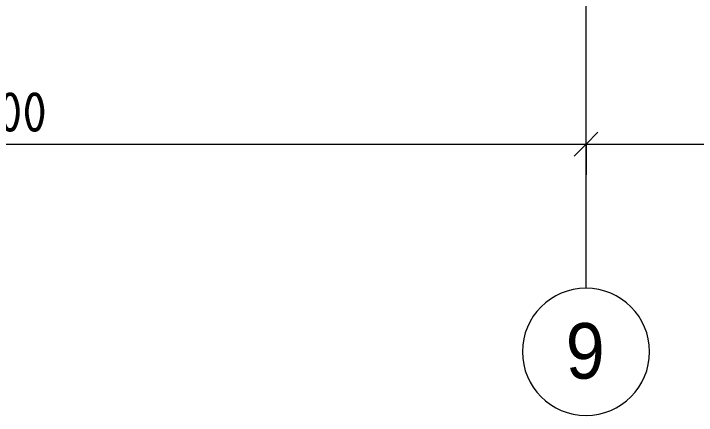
# Model space of a CAD drawing. Header units: millimetres. Extents: x 11693 to 241752, y -8553 to 29926.
# Drawn here: x 48372 to 50519, y 4374 to 5638 of the extents above; entities that cross this region are included whole.
import ezdxf

# ---------------------------------------------------------------- set-up
doc = ezdxf.new("R2010")
doc.units = ezdxf.units.MM
for name, color, linetype, lineweight in [('A-ANNO-DIMS', 7, 'Continuous', 9), ('A-ANNO-DIMS-50', 7, 'Continuous', 9), ('Оси', 7, 'Continuous', 9), ('Оси-1', 7, 'Continuous', 20)]:
    doc.layers.add(name, color=color, linetype=linetype, lineweight=lineweight)
doc.styles.add('Arial', font='arial.ttf', dxfattribs={"width": 0.9, "height": 175})
doc.styles.add('ISOCPEUR', font='isocpeur.ttf', dxfattribs={"width": 0.9, "height": 125})
doc.dimstyles.new('ISO-2_5_0_9К_БОЛЬШОЙ', dxfattribs={"dimscale": 304.8, "dimtxt": 124.497647, "dimasz": 0.246063, "dimexe": 0.19685, "dimexo": 0.492126, "dimgap": 0, "dimtad": 1, "dimdec": 0, "dimrnd": 10, "dimzin": 0, "dimdsep": 46, "dimtxsty": 'ISOCPEUR', "dimblk1": 'OBLIQUE', "dimblk2": 'OBLIQUE', "dimsah": 1, "dimcen": 0.09, "dimdle": 0.19685, "dimazin": 0, "dimtfac": 1, "dimtdec": 4, "dimtix": 1, "dimtmove": 0, "dimatfit": 3, "dimfxl": 1, "dimtvp": 1, "dimtolj": 1, "dimtzin": 0, "dimarcsym": 2})

# ---------------------------------------------------------------- blocks, each defined once
blk = doc.blocks.new('Ось сетки - D8-29747960-Фрагмент 2_5')
at = {"layer": 'Оси-1'}
for start, end in [(360, 180), (180, 360)]:
    blk.add_arc((0, 0), 4, start, end, dxfattribs=at)
blk = doc.blocks.new('DIMBLOCK16-Фрагмент 2_5')
at = {"layer": 'A-ANNO-DIMS-50'}
for p, q in [((46471.9, 5129.9), (46471.9, 5286.9)), ((50171.9, 5129.9), (50171.9, 5286.9)), ((46471.9, 5226.9), (50171.9, 5226.9)), ((46471.9, 5226.9), (46471.9, 5129.9)), ((50171.9, 5226.9), (50171.9, 5129.9))]:
    blk.add_line(p, q, dxfattribs=at)
at = {"layer": 'A-ANNO-DIMS-50', "lineweight": 20}
for p, q in [((46471.9, 5226.9), (46509.4, 5264.4)), ((50171.9, 5226.9), (50209.4, 5264.4)), ((46471.9, 5226.9), (46434.4, 5189.4)), ((50171.9, 5226.9), (50134.4, 5189.4))]:
    blk.add_line(p, q, dxfattribs=at)
at = {"layer": 'A-ANNO-DIMS-50', "color": 0, "insert": (48163.9, 5390.2), "char_height": 125, "width": 379.239, "attachment_point": 1, "line_spacing_factor": 1.149209, "style": 'ISOCPEUR'}
blk.add_mtext('3700', dxfattribs=at)
blk = doc.blocks.new('_Oblique')
at = {"color": 0, "linetype": 'ByBlock', "lineweight": -2}
blk.add_line((-0.5, -0.5), (0.5, 0.5), dxfattribs=at)
blk = doc.blocks.new('DIMBLOCK17-Фрагмент 2_5')
at = {"layer": 'A-ANNO-DIMS-50'}
for p, q in [((50171.9, 5129.9), (50171.9, 5286.9)), ((53871.9, 5129.9), (53871.9, 5286.9)), ((50171.9, 5226.9), (53871.9, 5226.9)), ((50171.9, 5226.9), (50171.9, 5129.9)), ((53871.9, 5226.9), (53871.9, 5129.9))]:
    blk.add_line(p, q, dxfattribs=at)
at = {"layer": 'A-ANNO-DIMS-50', "lineweight": 20}
for p, q in [((50171.9, 5226.9), (50209.4, 5264.4)), ((53871.9, 5226.9), (53909.4, 5264.4)), ((50171.9, 5226.9), (50134.4, 5189.4)), ((53871.9, 5226.9), (53834.4, 5189.4))]:
    blk.add_line(p, q, dxfattribs=at)
at = {"layer": 'A-ANNO-DIMS-50', "color": 0, "insert": (51863.9, 5390.2), "char_height": 125, "width": 379.239, "attachment_point": 1, "line_spacing_factor": 1.149209, "style": 'ISOCPEUR'}
blk.add_mtext('3700', dxfattribs=at)

msp = doc.modelspace()

# ---------------------------------------------------------------- linework, layer by layer
at = {"layer": 'Оси'}
msp.add_line((50171.9, 4773.7), (50171.9, 6023.7), dxfattribs=at)

# ---------------------------------------------------------------- block references
at = {"layer": 'Оси-1', "xscale": 49.99999999999998, "yscale": 49.99999999999998, "zscale": 49.99999999999998}
msp.add_blockref('Ось сетки - D8-29747960-Фрагмент 2_5', (50171.9, 4573.7), dxfattribs=at)

# ---------------------------------------------------------------- texts
at = {"layer": 'Оси', "insert": (50108.2, 4664), "char_height": 175, "width": 151.519, "attachment_point": 1, "style": 'Arial'}
msp.add_mtext('\\fArial|b0|i0|c204|p34|;\\W.9;9', dxfattribs=at)

# ---------------------------------------------------------------- dimensions: what is measured, and where the dimension line sits
at = {"layer": 'A-ANNO-DIMS'}
for base, p1, p2, picture, middle in [((50171.9, 5226.9), (46471.9, 5279.9), (50171.9, 5279.9), 'DIMBLOCK16-Фрагмент 2_5', (48321.9, 5289.4)), ((53871.9, 5226.9), (50171.9, 5279.9), (53871.9, 5279.9), 'DIMBLOCK17-Фрагмент 2_5', (52021.9, 5289.4))]:
    dim = msp.add_linear_dim(base=base, p1=p1, p2=p2, dimstyle='ISO-2_5_0_9К_БОЛЬШОЙ', override={"dimpost": '<>', "dimfxl": 3700}, dxfattribs=at)
    dim.commit()
    dim.dimension.update_dxf_attribs({"geometry": picture, "text_midpoint": middle})

doc.saveas('drawing.dxf')
